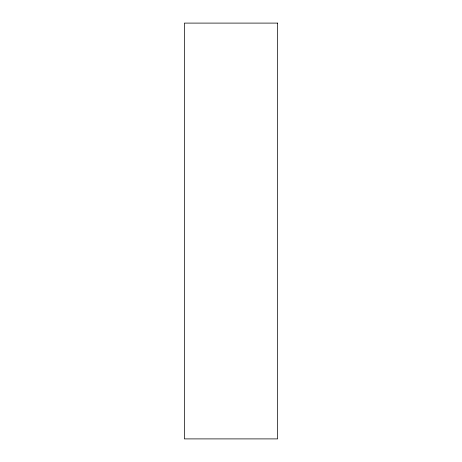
<?xml version="1.0" encoding="UTF-8"?>
<svg xmlns="http://www.w3.org/2000/svg" width="462" height="462" viewBox="0 0 462 462"><rect width="100%" height="100%" fill="white"/><g stroke="black" fill="none" stroke-linecap="round" stroke-linejoin="round"><path stroke-width="0.69" d="M277.616 23.1L184.384 23.1L184.384 438.9L277.616 438.9L277.616 23.1"/></g></svg>
